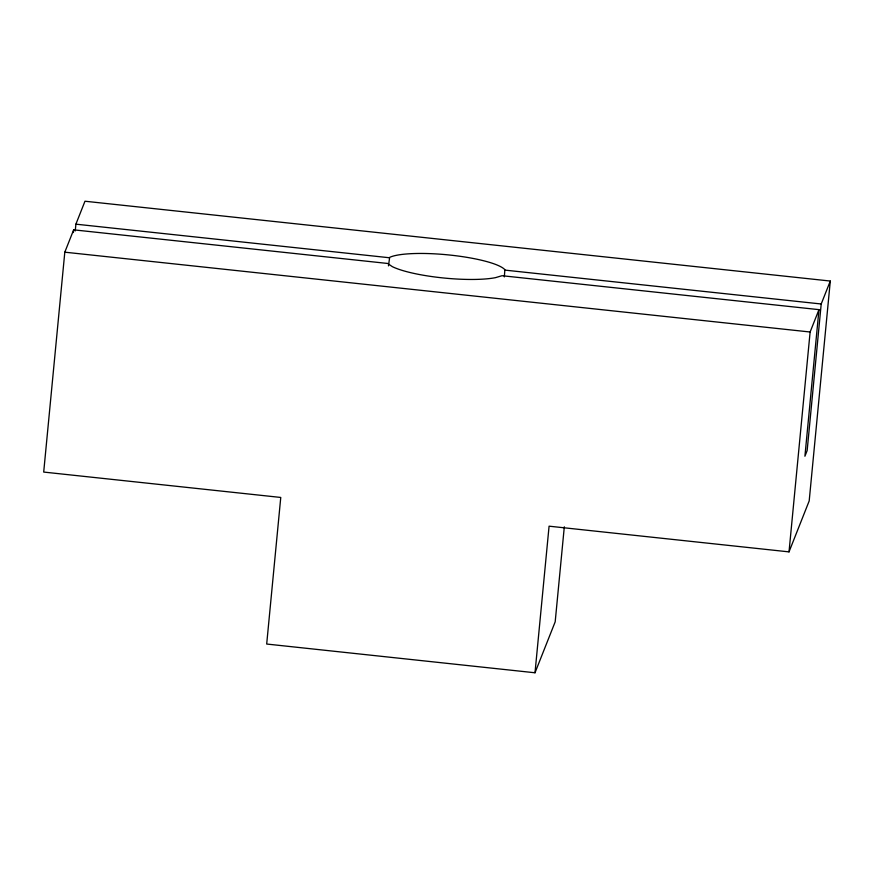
<?xml version="1.0" encoding="UTF-8"?>
<svg xmlns="http://www.w3.org/2000/svg" width="874" height="874" viewBox="0 0 874 874"><rect width="100%" height="100%" fill="white"/><g stroke="black" fill="none" stroke-linecap="round" stroke-linejoin="round"><path stroke-width="1.31" d="M75.24 230.965L75.896 224.17L84.975 201.228L830.3 281.046L821.21 303.988L807.15 450.58L804.91 456.239L818.971 309.647L502.037 275.714L495.503 277.648A60.055 11.723 5.5 0 1 392.229 266.592L387.706 263.467L73.656 229.84L64.807 252.182L43.7 472.069L280.762 497.448L266.69 644.04L535.008 672.772L555.187 621.818L564.309 526.803M73.394 232.55L73.656 229.84M388.46 265.871L389.673 257.36A60.055 11.723 5.5 0 1 450.591 255.132A60.055 11.723 5.5 0 1 504.866 269.695L504.331 276.905M535.008 672.772L549.08 526.181L789.025 551.876L809.193 500.922L830.3 281.046M789.025 551.876L810.122 332L818.971 309.647M75.896 224.17L389.247 257.732M504.986 270.121L821.21 303.988M64.807 252.182L810.122 332"/></g></svg>
